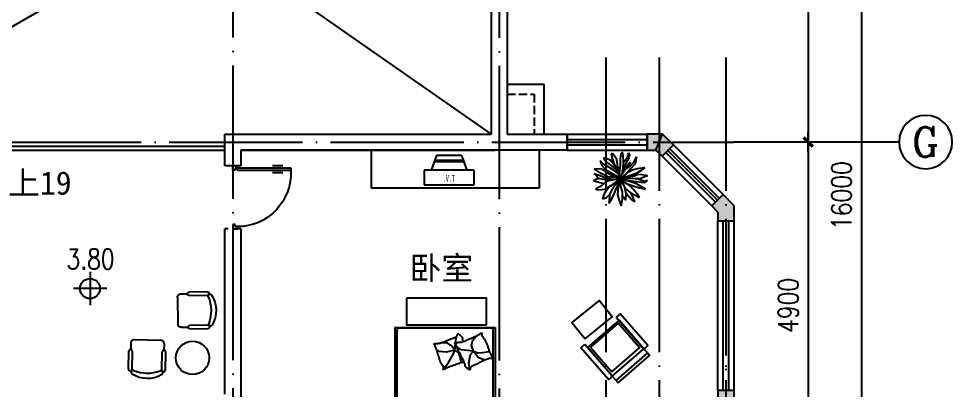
# Model space of a CAD drawing. Extents: x 68494 to 246694, y -171764 to -76879.
# Drawn here: x 140491 to 154499, y -130035 to -124461 of the extents above; entities that cross this region are included whole.
import ezdxf
from ezdxf.enums import TextEntityAlignment as Align

# ---------------------------------------------------------------- set-up
doc = ezdxf.new("R2010")
doc.units = 0
doc.header["$LTSCALE"] = 1000
doc.header["$MEASUREMENT"] = 0
for name, pattern in [('DASH', [0.35, 0.25, -0.1]), ('DOTE', [2.42, 2, -0.2, 0.02, -0.2]), ('HIDDEN2', [0.1875, 0.125, -0.0625])]:
    doc.linetypes.add(name, pattern=pattern)
doc.layers.get('0').update_dxf_attribs({"linetype": 'CONTINUOUS'})
for name, color, linetype in [('2', 2, 'CONTINUOUS'), ('AXIS', 3, 'CONTINUOUS'), ('AXIS_TEXT', 7, 'CONTINUOUS'), ('DOOR', 2, 'CONTINUOUS'), ('DOTE', 1, 'DOTE'), ('PUB_DIM', 3, 'CONTINUOUS'), ('STAIR', 2, 'CONTINUOUS'), ('WALL', 4, 'CONTINUOUS'), ('WINDOW', 51, 'CONTINUOUS'), ('WINDOW_TEXT', 7, 'CONTINUOUS'), ('家具', 30, 'CONTINUOUS')]:
    doc.layers.add(name, color=color, linetype=linetype)
doc.styles.add('COMPLEX', font='COMPLEX')
doc.styles.add('DIM_FONT', font='SIMPLEX', dxfattribs={"width": 0.8})
doc.styles.add('HZTXT', font='', dxfattribs={"width": 0.7, "height": 600})
doc.styles.get("Standard").update_dxf_attribs({"font": ''})
doc.styles.get('HZTXT').set_extended_font_data('FangSong_GB2312')
doc.styles.get('Standard').set_extended_font_data('KaiTi_GB2312')
doc.dimstyles.new('AXIS', dxfattribs={"dimtxt": 300, "dimasz": 1, "dimexe": 250, "dimexo": 300, "dimgap": 150, "dimtad": 1, "dimdec": 0, "dimzin": 0, "dimdsep": 46, "dimtxsty": 'DIM_FONT', "dimblk": '_DIMX', "dimblk1": 'DIMBK1', "dimblk2": 'DIMBK1', "dimcen": 1, "dimse1": 1, "dimse2": 1, "dimclrt": 7, "dimadec": 0, "dimazin": 0, "dimtfac": 1, "dimtdec": 0, "dimtix": 1, "dimtmove": 2, "dimatfit": 3, "dimldrblk": '_DIMX', "dimfxl": 1, "dimtvp": 1.5, "dimtolj": 1, "dimtzin": 0, "dimarcsym": 0})

# ---------------------------------------------------------------- blocks, each defined once
blk = doc.blocks.new('_DIMX')
blk.add_line((-150, 0), (150, 0))
at = {"const_width": 50}
blk.add_lwpolyline([(-70, -70), (70, 70)], dxfattribs=at)
blk = doc.blocks.new('*D270')
at = {"color": 0, "linetype": 'ByBlock', "transparency": 16777216}
blk.add_line((153138, -119112), (153138, -135110), dxfattribs=at)
for p, rotation in [((153138, -119111), 90), ((153138, -135111), 270)]:
    blk.add_blockref('_DIMX', p, dxfattribs=dict(at, rotation=rotation))
at = {"color": 7, "linetype": 'ByBlock', "transparency": 16777216, "insert": (152838, -127114), "char_height": 300, "attachment_point": 5, "rotation": 90, "style": 'DIM_FONT'}
blk.add_mtext('\\A1;16000', dxfattribs=at)
blk = doc.blocks.new('DIMBK1')
at = {"color": 0}
blk.add_line((-1, 0), (1, 0), dxfattribs=at)
blk.add_circle((0, 0), 0.25, dxfattribs=at)
blk = doc.blocks.new('*D269')
at = {"color": 0, "linetype": 'ByBlock', "transparency": 16777216}
blk.add_line((152338, -120312), (152338, -126310), dxfattribs=at)
for p, rotation in [((152338, -120311), 90), ((152338, -126311), 270)]:
    blk.add_blockref('_DIMX', p, dxfattribs=dict(at, rotation=rotation))
at = {"color": 7, "linetype": 'ByBlock', "transparency": 16777216, "insert": (152038, -123311), "char_height": 300, "attachment_point": 5, "rotation": 90, "style": 'DIM_FONT'}
blk.add_mtext('\\A1;6000', dxfattribs=at)
blk = doc.blocks.new('_AXISO')
blk.add_circle((0, 0), 0.5)
at = {"layer": 'AXIS_TEXT', "style": 'COMPLEX', "width": 1.041667}
blk.add_attdef('A', text='', height=0.56, dxfattribs=at).set_placement((-0.25, -0.28), (0.25, -0.28), align=Align.FIT)
blk = doc.blocks.new('*D257')
at = {"color": 0, "linetype": 'ByBlock', "transparency": 16777216}
blk.add_line((152338, -126312), (152338, -131210), dxfattribs=at)
for p, rotation in [((152338, -126311), 90), ((152338, -131211), 270)]:
    blk.add_blockref('_DIMX', p, dxfattribs=dict(at, rotation=rotation))
at = {"color": 7, "linetype": 'ByBlock', "transparency": 16777216, "insert": (152038, -128761), "char_height": 300, "attachment_point": 5, "rotation": 90, "style": 'DIM_FONT'}
blk.add_mtext('\\A1;4900', dxfattribs=at)
blk = doc.blocks.new('M_C54TQD')
for p, q in [((0, -52), (1500, -52)), ((26, -509), (26, -1968)), ((853, -489), (46, -489)), ((853, -489), (1472, -916)), ((46, -761), (915, -761)), ((1472, -1968), (1472, -916)), ((381, -1368), (395, -1471)), ((778, -1368), (698, -1472)), ((161, -1514), (137, -1518)), ((255, -1552), (161, -1514)), ((395, -1471), (369, -1593)), ((528, -1559), (509, -1470)), ((698, -1472), (623, -1603)), ((90, -1638), (87, -1645)), ((188, -1621), (90, -1638)), ((257, -1618), (188, -1621)), ((324, -1645), (255, -1552)), ((324, -1645), (257, -1618)), ((369, -1593), (324, -1645)), ((324, -1645), (510, -1664)), ((324, -1645), (355, -1728)), ((510, -1664), (560, -1700)), ((548, -1617), (528, -1559)), ((605, -1658), (548, -1617)), ((605, -1658), (594, -1752)), ((623, -1603), (605, -1658)), ((605, -1658), (734, -1626)), ((605, -1658), (655, -1721)), ((734, -1626), (837, -1640)), ((837, -1640), (873, -1660)), ((335, -1810), (281, -1873)), ((355, -1728), (335, -1810)), ((560, -1700), (572, -1709)), ((592, -1767), (580, -1861)), ((655, -1721), (720, -1769)), ((720, -1769), (813, -1769)), ((46, -1988), (1452, -1988))]:
    blk.add_line(p, q)
blk.add_lwpolyline([(0, -2000), (0, 0), (1500, 0), (1500, -2000)], close=True)
for points in [[(101, -127, -0.263368), (73, -108, -0.494818), (82, -89, -0.049225), (100, -88, -0.036831), (124, -89, -0.031893), (161, -97, 0.035782), (195, -104, 0.032941), (285, -110, 0.026564), (396, -104, 0.017905), (434, -99, -0.033397), (454, -97, -0.03204), (491, -97, 0.018442), (555, -101, 0.010837), (620, -100, 0.014624), (668, -97, 0.111249), (691, -89, -0.153708), (708, -86, -0.076444), (715, -87, -0.215512), (717, -89, -0.585858), (714, -92, 0.363489), (709, -95, 0.191716), (709, -106, -0.129675), (711, -123, -0.01735), (708, -140, 0.019326), (706, -155, 0.018818), (699, -223, 0.021828), (698, -283, 0.006204), (700, -316, 0.001963), (706, -423, 0.028341), (710, -459, -0.117014), (709, -468, -0.36606), (708, -469, -0.03973), (694, -466, -0.048309), (681, -461, 0.062981), (670, -457, 0.04058), (647, -454, 0.014345), (580, -451, 0.005484), (454, -452, 0.007153), (358, -455, 0.008762), (316, -458, -0.008153), (270, -461, -0.06251), (213, -456, 0.078669), (167, -454, 0.047825), (145, -459, -0.034494), (114, -466, -0.023571), (89, -469, -0.510228), (88, -468), (95, -438), (116, -356, 0.073041), (118, -336, 0.023305), (112, -275, 0.018299), (108, -252, -0.01097), (101, -214, -0.042281), (98, -180, -0.027201), (101, -126)], [(101, -127, -0.077379), (136, -152, -0.077379), (161, -187, -0.047525), (171, -211, -0.047525), (176, -238)], [(575, -101, 0.027842), (551, -111, 0.048685), (539, -119, 0.023666), (511, -144, 0.031223), (492, -164, 0.046801), (486, -172, 0.023191), (478, -189)], [(657, -95, 0.088153), (622, -98, 0.088153), (591, -114, 0.077547), (569, -135, 0.077547), (555, -162)], [(810, -127, -0.263368), (782, -108, -0.494818), (791, -89, -0.049225), (809, -88, -0.036831), (833, -89, -0.031893), (871, -97, 0.035782), (905, -104, 0.032941), (994, -110, 0.026564), (1106, -104, 0.017905), (1143, -99, -0.033397), (1163, -97, -0.03204), (1200, -97, 0.018442), (1265, -101, 0.010837), (1329, -100, 0.014624), (1377, -97, 0.111249), (1400, -89, -0.153708), (1417, -86, -0.076444), (1424, -87, -0.215512), (1426, -89, -0.585858), (1423, -92, 0.363489), (1419, -95, 0.191716), (1419, -106, -0.129675), (1421, -123, -0.01735), (1418, -140, 0.019326), (1415, -155, 0.018818), (1408, -223, 0.021828), (1407, -283, 0.006204), (1409, -316, 0.001963), (1415, -423, 0.028341), (1419, -459, -0.117014), (1419, -468, -0.36606), (1417, -469, -0.03973), (1404, -466, -0.048309), (1390, -461, 0.062981), (1379, -457, 0.04058), (1356, -454, 0.014345), (1289, -451, 0.005484), (1164, -452, 0.007153), (1067, -455, 0.008762), (1025, -458, -0.008153), (979, -461, -0.06251), (922, -456, 0.078669), (877, -454, 0.047825), (854, -459, -0.034494), (823, -466, -0.023571), (798, -469, -0.510228), (797, -468), (805, -438), (825, -356, 0.073041), (827, -336, 0.023305), (821, -275, 0.018299), (817, -252, -0.01097), (810, -214, -0.042281), (807, -180, -0.027201), (810, -126)], [(1284, -101, 0.027842), (1260, -111, 0.048685), (1248, -119, 0.023666), (1220, -144, 0.031223), (1201, -164, 0.046801), (1196, -172, 0.023191), (1188, -189)], [(1366, -95, 0.088153), (1332, -98, 0.088153), (1300, -114, 0.077547), (1279, -135, 0.077547), (1265, -162)], [(99, -143, -0.05369), (114, -156, -0.070312), (122, -168, -0.015448), (125, -177, -0.013244), (129, -187, -0.082127), (132, -205, -0.064164), (129, -228)], [(191, -454, 0.009729), (219, -445, 0.009729), (246, -435, 0.007971), (267, -426, 0.007971), (289, -416)], [(661, -455, 0.016108), (622, -429, 0.024599), (595, -414, 0.009477), (546, -391, 0.015937), (516, -378, 0.072521), (500, -375, 0.033339), (463, -375)], [(901, -454, 0.009729), (928, -445, 0.009729), (955, -435, 0.007971), (977, -426, 0.007971), (998, -416)], [(853, -489, -0.085272), (917, -599, -0.124044), (926, -686), (912, -782), (914, -912)], [(914, -912, 0.007867), (1032, -894, 0.009508), (1128, -876, 0.006616), (1193, -862, -0.023828), (1212, -858, -0.080713), (1230, -859, -0.009591), (1383, -891, -0.013133), (1416, -899, -0.007859), (1472, -916)], [(464, -1480, 0.025626), (476, -1478, 0.0108), (605, -1436, 0.00456), (692, -1405, 0.01125), (727, -1391, 0.069394), (746, -1380, -0.079756), (763, -1371, -0.106399), (778, -1368, -0.328642), (782, -1372, -0.299547), (779, -1378, 0.189917), (774, -1387, 0.033518), (773, -1397, 0.075627), (773, -1402, 0.053489), (776, -1410, 0.017838), (788, -1432, 0.038394), (805, -1456, -0.059529), (816, -1472, -0.035943), (826, -1498, -0.011245), (852, -1585, -0.006203), (862, -1624, 0.010783), (868, -1647, 0.019485), (873, -1660, 0.005062), (892, -1710, 0.101392), (909, -1736, -0.223768), (914, -1749, -0.25558), (911, -1754, -0.081563), (895, -1759, -0.071805), (878, -1759, 0.069985), (861, -1759, 0.03546), (801, -1772, 0.029432), (732, -1797, 0.001554), (699, -1811, -0.00152), (665, -1826, -0.004735), (629, -1840, 0.00382), (586, -1859, 0.296001), (564, -1891, -0.649774), (542, -1900, -0.02319), (538, -1895, 0.0288), (534, -1892, 0.005727), (527, -1886, -0.004358), (519, -1878, -0.027528), (502, -1861, -0.046214), (493, -1850, -0.194121), (490, -1833, 0.133719), (489, -1809, 0.005779), (482, -1787, 0.008882)]]:
    blk.add_lwpolyline(points, format="xyb")
blk.add_lwpolyline([(58, -1583, 0.101392), (40, -1559, -0.223768), (34, -1546, -0.25558), (36, -1541, -0.081563), (52, -1535, -0.071805), (69, -1534, 0.069985), (86, -1532, 0.03546), (145, -1515, 0.029432), (211, -1485, 0.001554), (244, -1468, -0.00152), (276, -1451, -0.004735), (311, -1433, 0.00382), (353, -1412, 0.296001), (372, -1378, -0.649774), (393, -1367, -0.02319), (398, -1372, 0.0288), (402, -1375, 0.005727), (409, -1380, -0.004358), (418, -1387, -0.027528), (436, -1403, -0.046214), (445, -1414, -0.194121), (450, -1430, 0.133719), (453, -1454, 0.011505), (471, -1496, 0.008882), (497, -1550, 0.012426), (535, -1618, -0.033612), (547, -1644), (570, -1701), (588, -1744, 0.224341), (603, -1757, -0.722772), (603, -1766, -0.103513), (599, -1767, 0.053465), (592, -1767, 0.030109), (569, -1772, -0.031436), (547, -1776, -0.05324), (532, -1776, 0.05518), (517, -1777, 0.056271), (492, -1783, 0.0108), (366, -1835, 0.00456), (281, -1873, 0.01125), (247, -1889, 0.069394), (229, -1902, -0.079756), (213, -1912, -0.106399), (199, -1915, -0.328642), (195, -1912, -0.299547), (196, -1906, 0.189917), (201, -1896, 0.033518), (202, -1886, 0.075627), (201, -1882, 0.053489), (197, -1874, 0.017838), (184, -1853, 0.038394), (165, -1830, -0.059529), (153, -1815, -0.035943), (140, -1790, -0.011245), (108, -1705, -0.006203), (95, -1667, 0.010783), (87, -1645, 0.019485), (82, -1632, 0.005062)], format="xyb", close=True)
for centre, start, end in [((46, -509), 90, 180), ((46, -741), 180, 270), ((46, -1968), 180, 270), ((1452, -1968), 270, 0)]:
    blk.add_arc(centre, 20, start, end)
at = {"style": 'DIM_FONT', "width": 0.8, "flags": 9}
for tag in ['XSIZE', 'YSIZE']:
    blk.add_attdef(tag, (0, 0), '', height=0.5, dxfattribs=at)
blk = doc.blocks.new('900-M')
at = {"layer": 'DOOR'}
for p, q in [((867, 824), (829, 824)), ((829, 824), (829, 66)), ((867, 66), (867, 824)), ((797, 711), (797, 565)), ((899, 711), (899, 565)), ((0, 0), (0, 66)), ((0, 66), (33, 66)), ((66, 0), (0, 0)), ((0, 0), (0, 0)), ((33, 66), (33, 33)), ((33, 33), (66, 33)), ((66, 33), (66, 0)), ((834, 66), (867, 66)), ((834, 33), (834, 0)), ((867, 33), (834, 33)), ((834, 0), (900, 0)), ((867, 66), (867, 33)), ((900, 66), (867, 66)), ((900, 0), (900, 66)), ((900, 0), (900, 0))]:
    blk.add_line(p, q, dxfattribs=at)
blk.add_arc((791, 67), 758, 87.134, 180.0717, dxfattribs=at)
blk = doc.blocks.new('M_C32CXI')
for p, q in [((-188, 275), (87, 275)), ((87, 225), (-188, 225)), ((212, 250), (112, 250)), ((262, 200), (262, -200)), ((-188, -225), (87, -225)), ((87, -275), (-188, -275)), ((212, -250), (112, -250))]:
    blk.add_line(p, q)
for centre, radius, start, end in [((111, 0), 426, 148.1092, 211.8908), ((-227, 210), 28.1, 338.7607, 148.1092), ((314, 0), 552, 158.7607, 201.2393), ((-188, 250), 25, 90, 270), ((87, 250), 25, 270, 90), ((212, 200), 50, 0, 90), ((-227, -210), 28.1, 211.8908, 21.2393), ((-188, -250), 25, 90, 270), ((87, -250), 25, 270, 90), ((212, -200), 50, 270, 0)]:
    blk.add_arc(centre, radius, start, end)
at = {"width": 0.8, "flags": 9}
for tag in ['XSIZE', 'YSIZE']:
    blk.add_attdef(tag, (0, 0), '', height=0.5, dxfattribs=at)
blk = doc.blocks.new('M_C16')
at = {"linetype": 'Continuous'}
for p, q in [((-312, 542), (-312, 676)), ((-312, 630), (313, 630)), ((-312, 542), (313, 542)), ((-312, 535), (-312, -29))]:
    blk.add_line(p, q, dxfattribs=at)
blk.add_lwpolyline([(-312, 676), (313, 676), (313, -24), (-312, -24)], dxfattribs=at)
for points in [[(-309, -88), (-309, 545), (-389, 545), (-389, -88)], [(-275, 0), (-275, 491), (275, 491), (275, 0)], [(310, -88), (310, 545), (391, 545), (391, -88)]]:
    blk.add_lwpolyline(points, close=True, dxfattribs=at)
at = {"width": 0.8, "flags": 9}
for tag in ['XSIZE', 'YSIZE']:
    blk.add_attdef(tag, (0, 0), '', height=0.5, dxfattribs=at)
blk = doc.blocks.new('M_F3')
for p, q in [((-184, 352), (-317, 396)), ((-317, 396), (-270, 321)), ((-105, 242), (-184, 352)), ((-137, 463), (-172, 477)), ((-172, 477), (-155, 384)), ((-155, 384), (-89, 196)), ((-65, 367), (-137, 463)), ((-50, 223), (-65, 367)), ((-1, 371), (16, 486)), ((3, 267), (-1, 371)), ((26, 511), (42, 438)), ((42, 438), (49, 319)), ((49, 309), (118, 392)), ((160, 396), (86, 275)), ((118, 392), (151, 452)), ((151, 452), (149, 488)), ((149, 488), (172, 452)), ((172, 452), (160, 396)), ((262, 331), (301, 415)), ((301, 415), (277, 286)), ((-490, 194), (-367, 196)), ((-363, 102), (-490, 194)), ((-379, 338), (-344, 250)), ((-336, 298), (-379, 338)), ((-367, 196), (-250, 117)), ((-344, 250), (-280, 177)), ((-260, 250), (-336, 298)), ((-280, 177), (-178, 123)), ((-270, 321), (-143, 227)), ((-157, 187), (-260, 250)), ((-45, 102), (-157, 187)), ((-143, 227), (-77, 167)), ((-89, 196), (1, 3)), ((-11, 137), (-50, 223)), ((-17, 89), (3, 267)), ((46, 206), (24, 94)), ((86, 275), (35, 153)), ((49, 319), (46, 206)), ((87, 205), (58, 144)), ((80, 173), (176, 235)), ((87, 205), (184, 321)), ((141, 130), (236, 181)), ((184, 321), (160, 227)), ((197, 198), (166, 158)), ((176, 235), (262, 331)), ((277, 286), (197, 198)), ((236, 181), (355, 202)), ((355, 202), (460, 215)), ((460, 215), (390, 158)), ((-405, 13), (-504, -36)), ((-468, 83), (-494, 98)), ((-494, 98), (-398, 71)), ((-435, 39), (-468, 83)), ((-393, 2), (-435, 39)), ((-398, 71), (-285, 27)), ((-202, -25), (-393, 2)), ((-237, 44), (-363, 102)), ((-285, 27), (-153, -2)), ((-250, 117), (-45, 15)), ((-67, 21), (-237, 44)), ((-178, 123), (-91, 75)), ((-157, -111), (1, 3)), ((1, 3), (-126, -140)), ((-120, -276), (1, 3)), ((1, 3), (-116, -15)), ((-91, 75), (1, 3)), ((1, 3), (-67, 21)), ((1, 3), (-42, -144)), ((1, 3), (-17, 89)), ((1, 3), (14, 71)), ((170, 60), (1, 3)), ((57, 58), (1, 3)), ((1, 3), (248, 58)), ((155, 8), (1, 3)), ((1, 3), (88, -178)), ((83, -65), (1, 3)), ((270, -77), (1, 3)), ((7, -140), (1, 3)), ((14, 71), (80, 173)), ((106, 92), (57, 58)), ((166, 158), (106, 92)), ((275, 6), (155, 8)), ((229, 81), (170, 60)), ((295, 104), (229, 81)), ((248, 58), (334, 89)), ((371, 4), (275, 6)), ((390, 158), (295, 104)), ((330, 5), (453, -38)), ((334, 89), (402, 85)), ((454, 39), (371, 4)), ((402, 85), (482, 73)), ((507, 60), (454, 39)), ((482, 73), (507, 60)), ((-504, -36), (-311, -82)), ((-363, -136), (-468, -188)), ((-293, -71), (-363, -136)), ((-227, -32), (-293, -71)), ((-287, -190), (-157, -111)), ((-195, -134), (-260, -209)), ((-116, -15), (-227, -32)), ((-126, -140), (-200, -269)), ((-153, -2), (-82, -10)), ((-42, -144), (-56, -288)), ((36, -242), (7, -140)), ((164, -117), (83, -65)), ((108, -265), (85, -173)), ((342, -59), (103, -28)), ((109, -82), (260, -134)), ((246, -199), (164, -117)), ((260, -134), (357, -167)), ((377, -132), (270, -77)), ((447, -73), (342, -59)), ((357, -167), (468, -188)), ((468, -188), (377, -132)), ((507, -23), (447, -73)), ((453, -38), (507, -23)), ((-468, -188), (-414, -205)), ((-414, -205), (-287, -190)), ((-303, -280), (-334, -374)), ((-260, -209), (-303, -280)), ((-270, -355), (-204, -288)), ((-200, -269), (-219, -455)), ((-176, -399), (-120, -276)), ((-56, -288), (-32, -384)), ((40, -370), (36, -242)), ((40, -311), (98, -395)), ((88, -178), (180, -255)), ((98, -395), (106, -265)), ((106, -265), (207, -386)), ((180, -255), (262, -299)), ((246, -367), (203, -267)), ((324, -294), (246, -199)), ((262, -299), (359, -349)), ((359, -349), (324, -294)), ((-334, -374), (-270, -355)), ((-219, -455), (-176, -399)), ((-32, -384), (14, -505)), ((14, -505), (40, -370)), ((207, -386), (271, -420)), ((271, -420), (246, -367))]:
    blk.add_line(p, q)
at = {"width": 0.8, "flags": 9}
for tag, p in [('XSIZE', (-2, 0)), ('YSIZE', (0, 0))]:
    blk.add_attdef(tag, p, '', height=0.2, dxfattribs=at)
blk = doc.blocks.new('TV1')
for p, q in [((-273, 122), (-192, 342)), ((-192, 342), (190, 342)), ((190, 342), (271, 122)), ((-226, 249), (224, 249)), ((-220, 266), (218, 266)), ((-377, 122), (373, 122)), ((-377, -98), (-377, 122)), ((373, 122), (373, -98)), ((373, -98), (-377, -98))]:
    blk.add_line(p, q)
at = {"style": 'HZTXT', "width": 0.763189}
blk.add_text('T.V.', height=100, dxfattribs=at).set_placement((-85, -51), (93, -51), align=Align.FIT)

msp = doc.modelspace()

# ---------------------------------------------------------------- hatches: boundary and pattern name
msp.add_hatch(color=256).paths.add_polyline_path([(149922.7, -126431.3), (150052.6, -126431.3), (150144.5, -126523.1), (150314.2, -126353.4), (150152, -126191.3), (149922.7, -126191.3)])
h = msp.add_hatch(color=256)
h.paths.add_polyline_path([(151102.3, -127141.6), (151060.2, -127099.5), (150890.5, -127269.2), (150982.3, -127361), (150982.3, -127490.9), (151102.3, -127490.9)])
h.paths.add_polyline_path([(151102.3, -127490.9), (151222.3, -127490.9), (151222.3, -127261.6), (151102.3, -127141.6)])
h = msp.add_hatch(color=256)
h.paths.add_polyline_path([(151102.3, -130211.3), (150982.3, -130161.6), (150890.5, -130253.4), (151060.2, -130423.1), (151102.3, -130381)])
h.paths.add_polyline_path([(151102.3, -130031.7), (150982.3, -130031.7), (150982.3, -130161.6), (151102.3, -130211.3)])
h.paths.add_polyline_path([(151222.3, -130031.7), (151102.3, -130031.7), (151102.3, -130211.3), (151222.3, -130261)])
h.paths.add_polyline_path([(151222.3, -130261), (151102.3, -130211.3), (151102.3, -130381)])

# ---------------------------------------------------------------- linework, layer by layer
for p, q in [((149922.7, -126431.3), (149922.7, -126191.3)), ((149922.7, -126191.3), (149922.7, -126431.3)), ((150052.6, -126431.3), (150152, -126191.3)), ((150144.5, -126523.1), (150314.2, -126353.4)), ((150890.5, -127269.2), (151060.2, -127099.5)), ((150982.3, -127490.9), (151222.3, -127490.9)), ((150982.3, -130031.7), (151222.3, -130031.7))]:
    msp.add_line(p, q)
msp.add_lwpolyline([(149922.7, -126431.3), (150052.6, -126431.3), (150144.5, -126523.1), (150314.2, -126353.4), (150152, -126191.3), (149922.7, -126191.3), (149922.7, -126431.3)])
at = {"layer": '2', "linetype": 'HIDDEN2'}
msp.add_line((143822.2, -127615.4), (143582.2, -127615.4), dxfattribs=at)
at = {"layer": 'AXIS'}
msp.add_line((153699.1, -126311.3), (151213.8, -126311.3), dxfattribs=at)
at = {"layer": 'DOTE'}
for p, q in [((143702.3, -117903.3), (143702.3, -137388.8)), ((147702.3, -117909.9), (147702.3, -137388.8)), ((149302.3, -125045.1), (149302.3, -137388.8)), ((150102.3, -125045.1), (150102.3, -137388.8)), ((151102.3, -125045.1), (151102.3, -137388.8)), ((135490.9, -126311.3), (151213.8, -126311.3)), ((150229.3, -126438.3), (150975.3, -127184.3)), ((151102.3, -127511.3), (151102.3, -130011.3))]:
    msp.add_line(p, q, dxfattribs=at)
at = {"layer": 'STAIR'}
for p, q in [((137592.5, -119231.3), (147582.2, -126191.3)), ((137592.5, -126191.3), (147582.2, -120431.3)), ((138351.2, -126371.3), (143582.2, -126371.3)), ((138351.2, -126431.3), (143582.2, -126431.3)), ((141561.5, -128259.2), (141561.5, -128759.2)), ((141811.5, -128509.2), (141311.5, -128509.2))]:
    msp.add_line(p, q, dxfattribs=at)
msp.add_circle((141561.5, -128509.2), 150, dxfattribs=at)
at = {"layer": 'WALL'}
for p, q in [((147582.2, -124091.3), (147582.2, -126191.3)), ((147822.2, -124091.3), (147822.2, -126191.3)), ((143582.2, -126191.3), (147582.2, -126191.3)), ((143582.2, -126431.3), (143582.2, -126191.3)), ((147822.2, -126191.3), (148722.7, -126191.3)), ((148722.7, -126431.3), (148722.7, -126191.3)), ((150314.2, -126353.4), (150152, -126191.3)), ((143582.2, -126665.9), (143582.2, -126431.3)), ((143822.2, -126431.3), (147641.2, -126431.3)), ((148722.7, -126431.3), (143822.2, -126431.3)), ((143822.2, -126431.3), (143822.2, -126665.9)), ((150144.5, -126523.1), (150052.6, -126431.3)), ((143822.2, -126665.9), (143582.2, -126665.9)), ((151222.3, -127261.6), (151060.2, -127099.5)), ((150982.3, -127361), (150890.5, -127269.2)), ((151222.3, -127261.6), (151222.3, -127490.9)), ((150982.3, -127361), (150982.3, -127490.9)), ((143582.2, -130091.3), (143582.2, -127615.4)), ((143822.2, -127615.4), (143822.2, -130331.3)), ((143582.2, -129974.3), (143582.2, -129851.3)), ((150982.3, -130031.7), (150982.3, -130161.6)), ((151222.3, -130031.7), (151222.3, -130261))]:
    msp.add_line(p, q, dxfattribs=at)
at = {"layer": 'WINDOW'}
for p, q in [((147822.3, -125441.2), (148372.7, -125441.2)), ((148372.7, -126191.3), (148372.7, -125441.2)), ((148722.7, -126191.3), (148722.7, -126431.3)), ((148722.7, -126191.3), (149922.7, -126191.3)), ((148722.7, -126271.3), (149922.7, -126271.3)), ((148722.7, -126351.3), (149922.7, -126351.3)), ((150314.2, -126353.4), (151060.2, -127099.5)), ((148722.7, -126431.3), (149922.7, -126431.3)), ((150201, -126466.6), (150947, -127212.6)), ((150257.6, -126410), (151003.6, -127156)), ((150144.5, -126523.1), (150890.5, -127269.2)), ((150982.3, -130031.7), (150982.3, -127490.9)), ((151062.3, -130031.7), (151062.3, -127490.9)), ((151142.3, -127490.9), (151142.3, -130031.7)), ((151222.3, -127490.9), (151222.3, -130031.7))]:
    msp.add_line(p, q, dxfattribs=at)
at = {"layer": 'WINDOW', "linetype": 'DASH', "ltscale": 0.5}
msp.add_lwpolyline([(147822.3, -125591.2), (148222.7, -125591.2), (148222.7, -126191.3)], dxfattribs=at)
at = {"layer": '家具'}
for p, q in [((145777.9, -126431.3), (145777.9, -127003.4)), ((148299, -126431.3), (148299, -127003.4)), ((148299, -127003.4), (145777.9, -127003.4))]:
    msp.add_line(p, q, dxfattribs=at)
for points in [[(146311.5, -128652.3), (146311.5, -129052.3), (147511.5, -129052.3), (147511.5, -128652.3)], [(148990.3, -129262.9), (149397.1, -128932.7), (149197.9, -128687.4), (148791.2, -129017.5)]]:
    msp.add_lwpolyline(points, close=True, dxfattribs=at)
msp.add_circle((143099.2, -129549.6), 250, dxfattribs=at)

# ---------------------------------------------------------------- block references
at = {"layer": 'AXIS'}
ref = msp.add_blockref('_AXISO', (154099.1, -126311.3), dxfattribs=dict(at, xscale=-800, yscale=800, zscale=800))
ref.add_attrib('A', 'G', dxfattribs={"layer": 'AXIS_TEXT', "height": 448, "style": 'COMPLEX', "width": 1.041667}).set_placement((153899.1, -126535.3), (154299.1, -126535.3), align=Align.FIT)
at = {"layer": 'STAIR', "xscale": -1.055555555555556, "yscale": 1.055555555555556, "zscale": 1.055555555555556, "rotation": 270}
msp.add_blockref('900-M', (143702.3, -127615.4), dxfattribs=at)
at = {"layer": '家具', "xscale": 0.8, "yscale": 0.8, "zscale": 0.8}
msp.add_blockref('M_F3', (149519.6, -126866), dxfattribs=at)
at = {"layer": '家具', "xscale": -1}
msp.add_blockref('TV1', (146948.8, -126855), dxfattribs=at)
for name, p, rotation in [('M_C32CXI', (143138.5, -128835.7), 1.117142917531293), ('M_C16', (149278.7, -129208.1), 220.8490130165472)]:
    msp.add_blockref(name, p, dxfattribs=dict(at, rotation=rotation))
at = {"layer": '家具'}
for name, p, rotation in [('M_C54TQD', (147638.4, -131091.3), 180), ('M_C32CXI', (142418.9, -129539.3), 88.88285708246872)]:
    msp.add_blockref(name, p, dxfattribs=dict(at, rotation=rotation))

# ---------------------------------------------------------------- texts
at = {"layer": 'PUB_DIM', "style": 'DIM_FONT', "width": 0.8}
msp.add_text('3.80', height=300, dxfattribs=at).set_placement((141569.1, -128065.8), align=Align.MIDDLE)
at = {"layer": 'WINDOW_TEXT'}
for s, p in [('上19', (140331.4, -127100.5)), ('卧室', (146356.3, -128375.7))]:
    msp.add_text(s, height=350, dxfattribs=at).set_placement(p)

# ---------------------------------------------------------------- dimensions: what is measured, and where the dimension line sits
at = {"layer": 'AXIS'}
dim = msp.add_linear_dim(base=(153137.5, -135111.3), p1=(151213.8, -119111.3), p2=(151213.8, -135111.3), angle=270, dimstyle='AXIS', dxfattribs=at)
dim.commit()
dim.dimension.update_dxf_attribs({"geometry": '*D270', "text_midpoint": (152837.5, -127113.9), "dimtype": 161})
for base, p1, p2, picture, middle in [((152337.5, -126311.3), (151213.8, -120311.3), (151213.8, -126311.3), '*D269', (152037.5, -123311.3)), ((152337.5, -131211.3), (151213.8, -126311.3), (151213.8, -131211.3), '*D257', (152037.5, -128761.3))]:
    dim = msp.add_linear_dim(base=base, p1=p1, p2=p2, angle=270, dimstyle='AXIS', dxfattribs=at)
    dim.commit()
    dim.dimension.update_dxf_attribs({"geometry": picture, "text_midpoint": middle})

doc.saveas('drawing.dxf')
